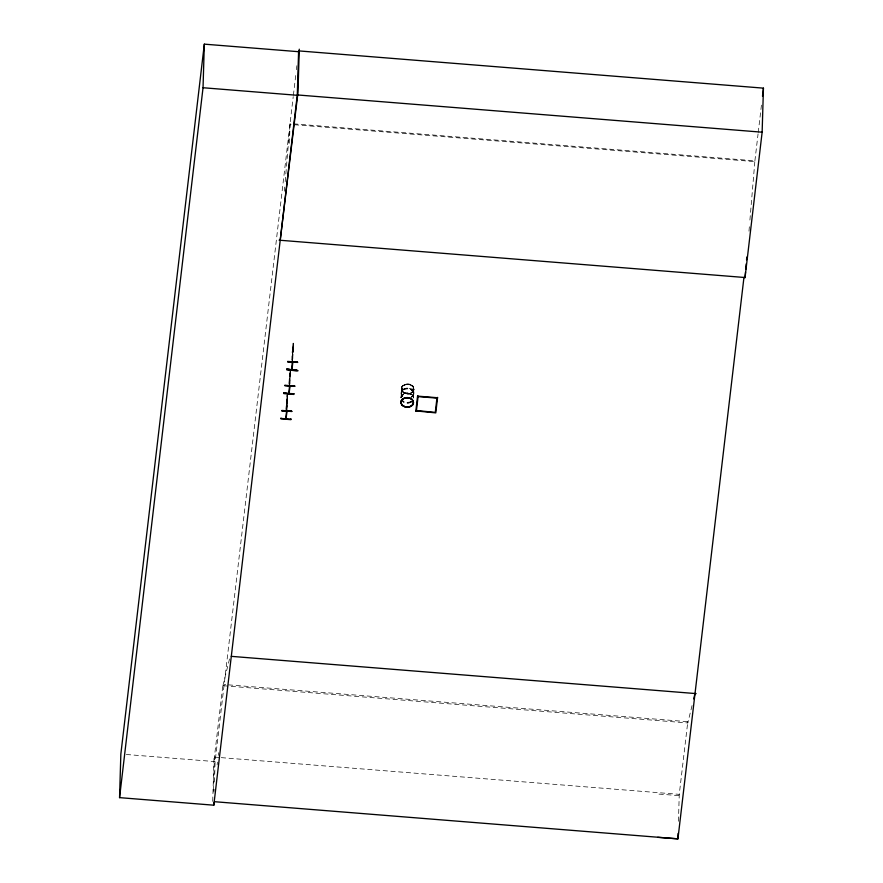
<?xml version="1.0" encoding="UTF-8"?>
<svg xmlns="http://www.w3.org/2000/svg" width="883" height="883" viewBox="0 0 883 883"><rect width="100%" height="100%" fill="white"/><g stroke="black" fill="none" stroke-linecap="round" stroke-linejoin="round"><path stroke-width="0.66" stroke-dasharray="4.42 3.31" d="M213.995 758.331L212.715 801.554L213.046 798.839M213.421 790.804L214.414 757.095L222.958 684.424L225.717 684.645M214.492 782.04L215.099 761.599L293.222 96.644M692.051 705.561L687.769 722.956L222.924 685.694L222.958 684.424M289.469 143.278L290.054 123.554L754.899 160.816L749.899 220.253M286.059 409.359L286.732 400.65L286.302 401.301M286.103 410.01L286.379 400.628M286.412 409.381L287.383 394.546L286.997 409.359M286.445 410.043L287.107 396.864M287.063 394.712L287.096 396.875M286.578 412.019L287.096 394.58M287.041 410.021L287.538 392.78M289.028 384.138L289.69 375.43L289.271 376.092M289.105 383.454L289.348 375.407M289.37 384.16L289.878 373.266L289.646 374.889M289.458 383.476L290.077 371.644L289.767 373.288M289.536 386.798L290.054 371.368M290.286 371.379L289.79 377.604M289.966 384.149L290.408 371.39M291.832 360.286L292.152 351.555M292.185 360.308L293.432 343.608L293.255 349.425M292.339 362.946L293.222 343.178L292.77 360.297M292.957 346.302L293.123 343.167M401.136 397.195L401.246 393.112L401.776 395.385M401.423 388.277L401.268 392.383L401.599 391.29M402.747 388.995L402.074 388.443M411.942 389.933L411.621 389.569M411.82 389.856L411.798 389.072M412.769 389.833L412.118 388.829M413.586 398.123L413.73 394.05M413.829 389.271L413.741 393.332L413.862 389.293A6.269 4.757 1.7 0 0 404.988 384.447L401.622 387.096L401.831 390.849M413.652 396.114L413.719 394.116M678.453 821.289L679.259 794.347L687.802 721.687L227.086 684.755M687.769 722.956L687.802 721.687M287.339 401.335C288.112 389.248 286.258 414.072 286.622 405.783L286.545 407.151M290.308 376.114C291.07 364.028 289.216 388.851 289.591 380.562M293.112 352.262C293.631 342.604 292.372 362.35 292.394 356.71M287.185 400.981L287.383 398.023M290.154 375.761L290.352 372.803M292.957 351.909L293.156 348.951M284.37 191.181L284.712 187.086M285.176 181.633L290.032 124.371L754.877 161.633M748.983 231.169L749.435 225.717M292.714 349.745L292.759 347.792M293.388 95.298L295.761 75.11M296.39 69.724L296.865 65.684M287.085 397.582L287.361 395.264M292.858 348.509L293.134 346.191M287.24 399.271L286.82 402.825M293.013 350.198L292.593 353.752M754.899 160.816L758.067 133.896M758.221 132.549L761.543 104.293M213.863 792.051L214.183 789.336M217.119 764.899L217.45 762.184M218.267 755.384L218.598 752.669M222.924 685.694L229.525 658.939M401.644 387.107L401.357 389.613M402.637 389.039L401.964 388.564M402.56 388.906L402.88 389.017M400.981 397.471L401.412 396.125M412.405 389.856C410.396 389.315 413.829 388.608 412.394 389.789M413.697 392.229L413.432 395.109M413.862 393.763L412.67 396.202M402.328 390.22L401.125 392.659L401.71 395.264M411.544 389.083L411.544 390.021M412.538 389.988L412.88 389.613M411.401 389.591L412.869 390.021M412.582 389.811L412.383 390.021A6.347 4.812 1.7 0 1 411.566 396.831M412.67 390.109L411.975 390.131M658.994 794.104L679.215 795.616M214.414 757.095L219.922 757.537M221.291 757.647L679.259 794.347M126.313 754.49L215.099 761.599M411.765 390.043L412.405 389.999A6.347 4.812 1.7 0 0 403.432 389.348A6.347 4.812 1.7 0 0 402.637 396.114M402.747 391.92L401.864 390.849C411.478 401.644 421.213 381.301 404.955 384.392A6.269 4.757 1.7 0 0 404.028 392.626A6.269 4.757 1.7 0 0 413.873 389.293M413.211 391.037L413.785 392.372M413.067 395.849L413.641 397.184A6.347 4.812 1.7 0 0 407.085 393.09A6.347 4.812 1.7 0 0 401.037 397.394M413.542 397.019L413.531 396.997A6.258 4.746 1.7 0 0 407.096 392.88A6.258 4.746 1.7 0 0 401.136 397.118M292.284 356.699L292.317 358.079M289.481 380.551L289.514 381.931M411.346 402.107A6.247 4.735 1.7 0 1 402.549 401.401M401.125 397.924A6.247 4.735 1.7 0 1 407.074 393.697A6.247 4.735 1.7 0 1 413.487 397.692M411.423 401.886A6.347 4.812 1.7 0 1 403.708 402.041M401.025 397.637A6.347 4.812 1.7 0 1 407.085 393.332A6.347 4.812 1.7 0 1 413.597 397.394M402.626 396.357A6.347 4.812 1.7 0 1 403.421 389.591A6.347 4.812 1.7 0 1 412.361 390.308A6.347 4.812 1.7 0 1 411.566 397.074M411.379 401.312A6.258 4.746 1.7 0 1 402.571 400.606M402.692 396.588A6.247 4.735 1.7 0 1 403.476 389.933A6.247 4.735 1.7 0 1 412.273 390.639A6.247 4.735 1.7 0 1 411.489 397.295M411.423 401.644A6.347 4.812 1.7 0 1 402.493 400.926M402.714 395.783A6.247 4.735 1.7 0 1 403.498 389.127A6.247 4.735 1.7 0 1 412.295 389.833A6.247 4.735 1.7 0 1 411.511 396.489M402.184 395.032L401.379 396.18L402.195 395.032M404.039 392.593A6.247 4.735 1.7 0 0 413.851 389.271A6.247 4.735 1.7 0 0 404.999 384.436A6.247 4.735 1.7 0 0 404.039 392.593M404.039 393.001A6.214 4.713 1.7 0 0 413.807 389.679A6.236 4.724 1.7 0 0 404.988 384.856A6.236 4.724 1.7 0 0 404.039 393.001A6.236 4.724 1.7 0 0 413.818 389.679A6.214 4.713 1.7 0 0 404.999 384.878A6.214 4.713 1.7 0 0 404.039 393.001M404.017 392.769A6.269 4.757 1.7 0 0 413.862 389.425A6.269 4.757 1.7 0 0 404.977 384.58A6.269 4.757 1.7 0 0 404.017 392.769"/><path stroke-width="1.32" d="M745.031 277.626L762.139 132.196L297.295 94.934L213.807 805.197L119.558 797.636L120.85 754.049L204.326 44.15L298.575 51.7M119.558 797.636L203.035 87.737L204.326 44.15M213.807 805.197L213.885 802.47M290.949 418.873L290.893 419.657L280.904 418.84L280.96 418.067M281.843 410.871L291.887 411.246L281.887 410.44M293.918 393.652L293.862 394.436L283.873 393.619L283.929 392.858M284.812 385.65L294.845 386.037L284.823 385.264M296.721 369.8L286.71 369.425L289.227 369.204M286.721 369.326L286.721 369.37C307.847 370.915 294.381 371.853 286.732 369.006M285.772 418.818L285.882 417.527M287.615 361.798L297.648 362.185L287.626 361.412M288.73 392.273L288.741 393.608M289.194 392.24L289.271 392.957L288.851 392.207M299.271 49.183L297.99 92.406L280.209 240.264M291.655 368.354L291.545 369.756M291.997 368.377L291.986 369.017M292.096 368.465L291.644 368.906M292.45 361.555L292.284 363.001L292.692 362.604M292.803 361.577L292.781 362.218M292.891 361.743L292.439 362.185M293.907 393.741L283.907 393.222M437.582 397.372L435.794 412.869L415.827 410.904M436.986 397.747L435.286 412.405L416.434 410.529M415.816 411.268L417.604 395.772M416.423 410.893L418.112 396.235M678.1 833.442L677.934 838.85L657.703 837.327M762.139 132.196L763.442 88.145L298.609 50.883L297.284 95.298L203.035 87.737M280.949 418.443L290.937 419.193M283.918 392.935L286.423 393.056M286.677 369.767L296.666 370.54M214.47 801.698L677.934 838.85L743.95 277.439L745.042 277.527L745.506 272.074M745.738 269.348L746.201 263.885M746.554 259.801L746.786 257.074M287.008 411.279C284.867 428.112 286.401 412.074 286.511 412.074M289.503 386.776L289.624 386.037M288.719 393.498L289.58 386.136M291.522 369.646L292.428 362.262M292.803 362.317L292.019 369.635M762.493 96.225L763.442 88.145M287.626 361.677L297.615 362.449M284.823 385.529L294.812 386.301M281.854 410.738L291.843 411.522M693.707 698.872L695.02 693.519M289.083 393.63L290.021 386.092M279.116 240.176L745.042 277.527M417.593 396.136L437.571 397.736M418.101 396.599L436.975 398.112M231.28 656.345L696.113 693.608M403.63 406.301A6.247 4.735 1.7 0 0 413.443 402.968A6.269 4.757 1.7 0 0 404.58 398.112A6.269 4.757 1.7 0 0 403.619 406.301A6.269 4.757 1.7 0 0 413.465 402.957A6.247 4.735 1.7 0 0 404.591 398.134A6.247 4.735 1.7 0 0 403.63 406.301M403.619 406.136A6.269 4.757 1.7 0 0 413.465 402.791A6.269 4.757 1.7 0 0 404.591 397.946A6.269 4.757 1.7 0 0 403.619 406.136"/></g></svg>
